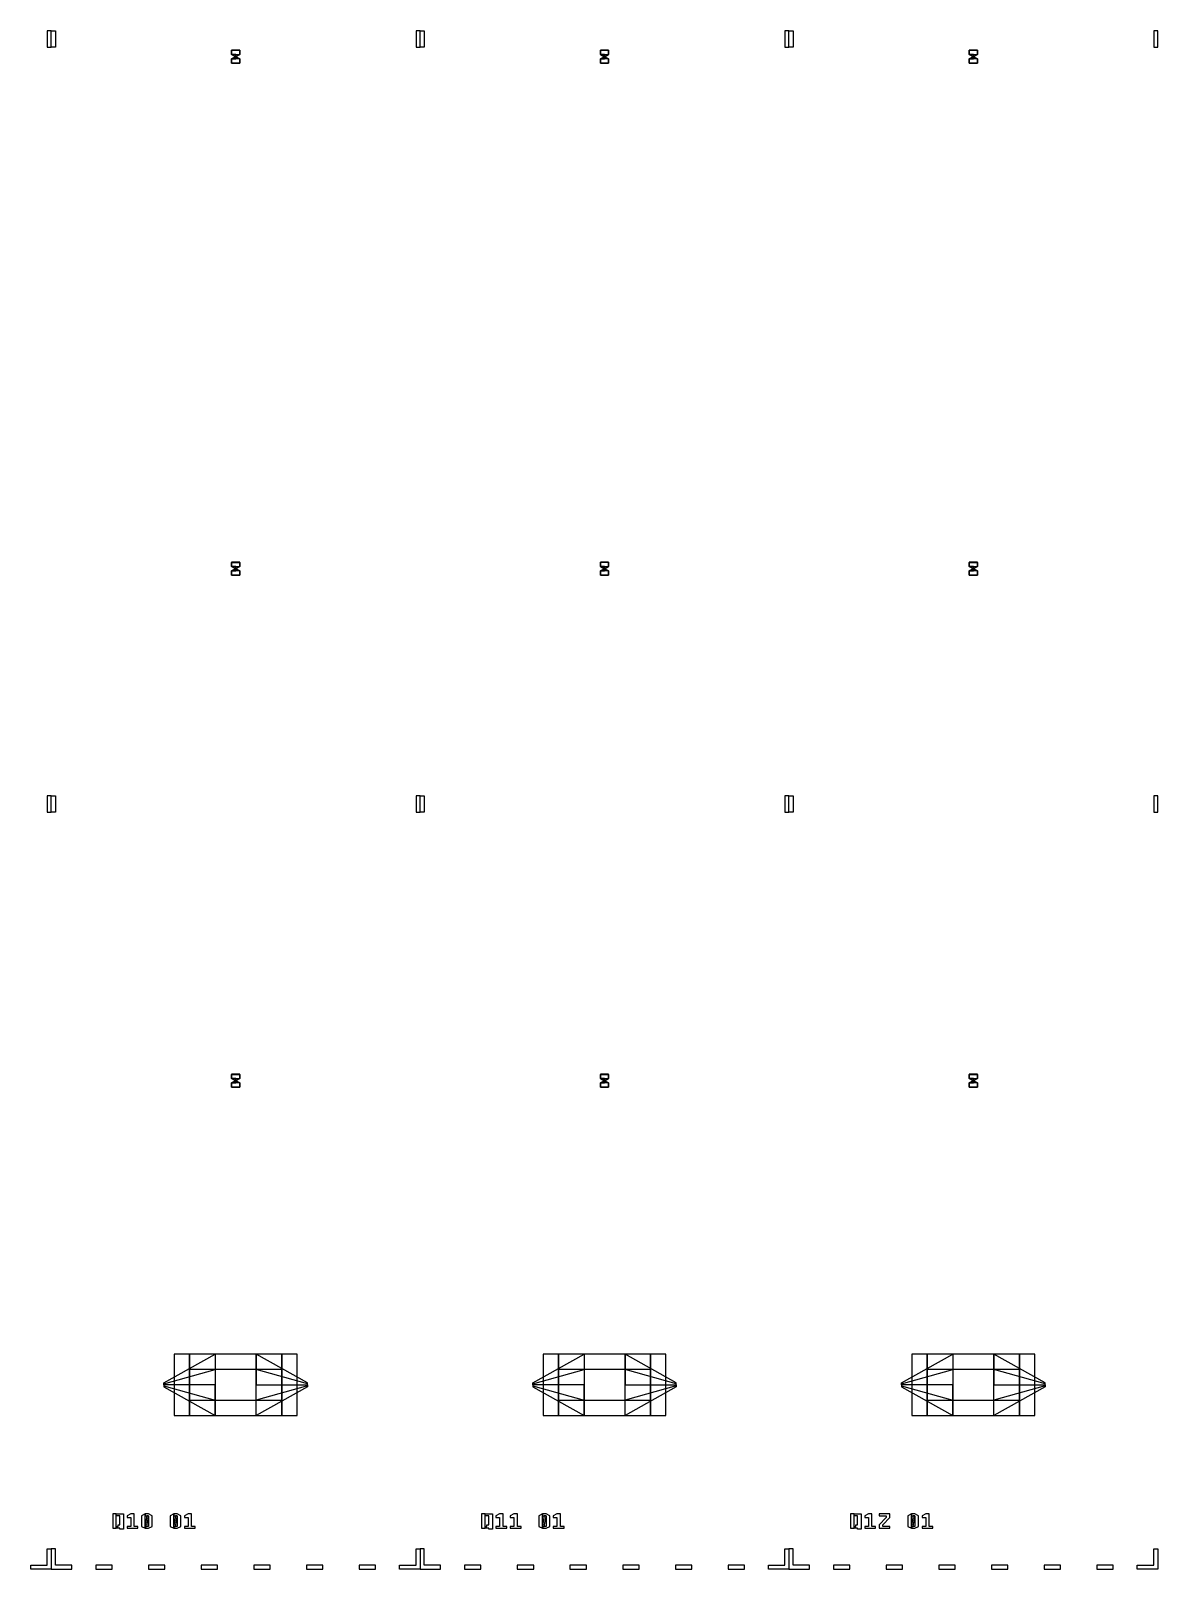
# Model space of a CAD drawing. Extents: x -50899 to 50899, y -48295 to 50898.
# Drawn here: x -11800 to -6312, y -39225 to -31714 of the extents above; entities that cross this region are included whole.
import ezdxf

# ---------------------------------------------------------------- set-up
doc = ezdxf.new("R2010")
doc.units = 0
doc.layers.add('GAP', color=1, linetype='continuous')
doc.layers.add('PIN', color=3, linetype='continuous')

# ---------------------------------------------------------------- blocks, each defined once
blk = doc.blocks.new('Q9')
at = {"layer": 'GAP'}
for points in [[(1700, 7331.4), (1700, 7411.4), (1680, 7411.4), (1680, 7331.4), (1700, 7331.4)], [(1700, 3595.7), (1700, 3675.7), (1680, 3675.7), (1680, 3595.7), (1700, 3595.7)], [(1700, -100), (1600, -100), (1600, -80), (1680, -80), (1680, 0), (1700, 0), (1700, -100)]]:
    blk.add_lwpolyline(points, dxfattribs=at)
blk = doc.blocks.new('Q9GAP')
for points in [[(2500, 800), (2250, 800), (2250, 809.8), (2500, 950), (2500, 800)], [(2500, 800), (2250, 800), (2250, 809.8), (2500, 950), (2500, 800)], [(2825, 950), (2500, 950), (2500, 650), (2825, 650), (2825, 950)], [(2825, 950), (2500, 950), (2500, 650), (2825, 650), (2825, 950)], [(2900, 950), (2825, 950), (2825, 650), (2900, 650), (2900, 950)], [(2900, 950), (2825, 950), (2825, 650), (2900, 650), (2900, 950)], [(2500, 800), (2250, 800), (2250, 790.2), (2500, 650), (2500, 800)], [(2500, 800), (2250, 800), (2250, 790.2), (2500, 650), (2500, 800)]]:
    blk.add_lwpolyline(points)
blk = doc.blocks.new('Q9PIN')
for points in [[(2500, 800), (2250, 800), (2250, 805), (2500, 875), (2500, 800)], [(2500, 800), (2250, 800), (2250, 805), (2500, 875), (2500, 800)], [(2825, 875), (2500, 875), (2500, 725), (2825, 725), (2825, 875)], [(2825, 875), (2500, 875), (2500, 725), (2825, 725), (2825, 875)], [(2500, 800), (2250, 800), (2250, 795), (2500, 725), (2500, 800)], [(2500, 800), (2250, 800), (2250, 795), (2500, 725), (2500, 800)]]:
    blk.add_lwpolyline(points)
blk = doc.blocks.new('Q10')
at = {"layer": 'GAP'}
for points in [[(-100, 7331.4), (-100, 7411.4), (-80, 7411.4), (-80, 7331.4), (-100, 7331.4)], [(1700, 7331.4), (1700, 7411.4), (1680, 7411.4), (1680, 7331.4), (1700, 7331.4)], [(-100, 3595.7), (-100, 3675.7), (-80, 3675.7), (-80, 3595.7), (-100, 3595.7)], [(1700, 3595.7), (1700, 3675.7), (1680, 3675.7), (1680, 3595.7), (1700, 3595.7)], [(-100, -100), (0, -100), (0, -80), (-80, -80), (-80, 0), (-100, 0), (-100, -100)], [(1700, -100), (1600, -100), (1600, -80), (1680, -80), (1680, 0), (1700, 0), (1700, -100)], [(117.1, -100), (197.1, -100), (197.1, -80), (117.1, -80), (117.1, -100)], [(374.3, -100), (454.3, -100), (454.3, -80), (374.3, -80), (374.3, -100)], [(631.4, -100), (711.4, -100), (711.4, -80), (631.4, -80), (631.4, -100)], [(888.6, -100), (968.6, -100), (968.6, -80), (888.6, -80), (888.6, -100)], [(1145.7, -100), (1225.7, -100), (1225.7, -80), (1145.7, -80), (1145.7, -100)], [(1402.9, -100), (1482.9, -100), (1482.9, -80), (1402.9, -80), (1402.9, -100)]]:
    blk.add_lwpolyline(points, dxfattribs=at)
blk = doc.blocks.new('Q10GAP')
for points in [[(820.2, 7316.1), (820.2, 7316.3), (779.8, 7316.3), (779.8, 7316.1), (820.2, 7316.1)], [(780, 7296.1), (780, 7316.1), (779.8, 7316.1), (779.8, 7296.1), (780, 7296.1)], [(797.5, 7286.1), (780, 7296.1), (779.8, 7296.1), (797.3, 7286.1), (797.5, 7286.1)], [(802.7, 7286), (802.7, 7286.1), (797.3, 7286.1), (797.3, 7286), (802.7, 7286)], [(802.5, 7286.1), (820, 7296.1), (820.2, 7296.1), (802.7, 7286.1), (802.5, 7286.1)], [(820, 7296.1), (820, 7316.1), (820.2, 7316.1), (820.2, 7296.1), (820, 7296.1)], [(780, 7274), (799.7, 7284), (799.5, 7284), (779.8, 7274), (780, 7274)], [(780, 7254), (780, 7274), (779.8, 7274), (779.8, 7254), (780, 7254)], [(820.2, 7253.8), (820.2, 7254), (779.8, 7254), (779.8, 7253.8), (820.2, 7253.8)], [(799.7, 7284), (799.7, 7286), (799.5, 7286), (799.5, 7284), (799.7, 7284)], [(800.3, 7284), (800.3, 7286), (800.5, 7286), (800.5, 7284), (800.3, 7284)], [(820, 7274), (800.3, 7284), (800.5, 7284), (820.2, 7274), (820, 7274)], [(820, 7254), (820, 7274), (820.2, 7274), (820.2, 7254), (820, 7254)], [(820.2, 4816.1), (820.2, 4816.3), (779.8, 4816.3), (779.8, 4816.1), (820.2, 4816.1)], [(780, 4796.1), (780, 4816.1), (779.8, 4816.1), (779.8, 4796.1), (780, 4796.1)], [(820, 4796.1), (820, 4816.1), (820.2, 4816.1), (820.2, 4796.1), (820, 4796.1)], [(797.5, 4786.1), (780, 4796.1), (779.8, 4796.1), (797.3, 4786.1), (797.5, 4786.1)], [(780, 4774), (799.7, 4784), (799.5, 4784), (779.8, 4774), (780, 4774)], [(780, 4754), (780, 4774), (779.8, 4774), (779.8, 4754), (780, 4754)], [(820.2, 4753.8), (820.2, 4754), (779.8, 4754), (779.8, 4753.8), (820.2, 4753.8)], [(802.7, 4786), (802.7, 4786.1), (797.3, 4786.1), (797.3, 4786), (802.7, 4786)], [(799.7, 4784), (799.7, 4786), (799.5, 4786), (799.5, 4784), (799.7, 4784)], [(800.3, 4784), (800.3, 4786), (800.5, 4786), (800.5, 4784), (800.3, 4784)], [(820, 4774), (800.3, 4784), (800.5, 4784), (820.2, 4774), (820, 4774)], [(802.5, 4786.1), (820, 4796.1), (820.2, 4796.1), (802.7, 4786.1), (802.5, 4786.1)], [(820, 4754), (820, 4774), (820.2, 4774), (820.2, 4754), (820, 4754)], [(820.2, 2316.2), (820.2, 2316.4), (779.8, 2316.4), (779.8, 2316.2), (820.2, 2316.2)], [(780, 2296.2), (780, 2316.2), (779.8, 2316.2), (779.8, 2296.2), (780, 2296.2)], [(797.5, 2286.2), (780, 2296.2), (779.8, 2296.2), (797.3, 2286.2), (797.5, 2286.2)], [(780, 2274), (799.7, 2284), (799.5, 2284), (779.8, 2274), (780, 2274)], [(780, 2254), (780, 2274), (779.8, 2274), (779.8, 2254), (780, 2254)], [(820.2, 2253.8), (820.2, 2254), (779.8, 2254), (779.8, 2253.8), (820.2, 2253.8)], [(802.7, 2286), (802.7, 2286.2), (797.3, 2286.2), (797.3, 2286), (802.7, 2286)], [(799.7, 2284), (799.7, 2286), (799.5, 2286), (799.5, 2284), (799.7, 2284)], [(800.3, 2284), (800.3, 2286), (800.5, 2286), (800.5, 2284), (800.3, 2284)], [(820, 2274), (800.3, 2284), (800.5, 2284), (820.2, 2274), (820, 2274)], [(802.5, 2286.2), (820, 2296.2), (820.2, 2296.2), (802.7, 2286.2), (802.5, 2286.2)], [(820, 2296.2), (820, 2316.2), (820.2, 2316.2), (820.2, 2296.2), (820, 2296.2)], [(820, 2254), (820, 2274), (820.2, 2274), (820.2, 2254), (820, 2254)], [(2500, 800), (2250, 800), (2250, 809.8), (2500, 950), (2500, 800)], [(2500, 800), (2250, 800), (2250, 809.8), (2500, 950), (2500, 800)], [(2825, 950), (2500, 950), (2500, 650), (2825, 650), (2825, 950)], [(2825, 950), (2500, 950), (2500, 650), (2825, 650), (2825, 950)], [(2900, 950), (2825, 950), (2825, 650), (2900, 650), (2900, 950)], [(2900, 950), (2825, 950), (2825, 650), (2900, 650), (2900, 950)], [(2500, 800), (2250, 800), (2250, 790.2), (2500, 650), (2500, 800)], [(2500, 800), (2250, 800), (2250, 790.2), (2500, 650), (2500, 800)]]:
    blk.add_lwpolyline(points)
at = {"layer": 'GAP'}
for points in [[(200, 100), (217.5, 100), (217.5, 170), (200, 170), (200, 100)], [(217.5, 108.8), (226.2, 108.8), (226.2, 117.5), (235, 117.5), (235, 161.2), (217.5, 161.2), (217.5, 170), (252.5, 170), (252.5, 95.6), (235, 95.6), (235, 100), (217.5, 100), (217.5, 108.8)], [(270, 100), (322.5, 100), (322.5, 108.8), (305, 108.8), (305, 170), (287.5, 170), (270, 161.2), (270, 152.5), (287.5, 152.5), (287.5, 108.8), (270, 108.8), (270, 100), (270, 100)], [(340, 108.8), (357.5, 100), (357.5, 170), (340, 161.2), (340, 108.8)], [(357.5, 100), (375, 100), (392.5, 108.8), (392.5, 161.2), (375, 170), (357.5, 170), (357.5, 161.2), (375, 161.2), (375, 108.8), (357.5, 108.8), (357.5, 100)], [(357.5, 108.8), (366.2, 108.8), (375, 156.9), (375, 161.2), (366.2, 161.2), (357.5, 113.1), (357.5, 108.8)]]:
    blk.add_lwpolyline(points, dxfattribs=at)
blk = doc.blocks.new('Q10PIN')
for points in [[(820, 7296.15), (820, 7316.15), (780, 7316.15), (780, 7296.15), (820, 7296.15)], [(800, 7286.15), (800, 7296.15), (780, 7296.15), (797.5, 7286.15), (800, 7286.15)], [(800, 7286.15), (800, 7296.15), (820, 7296.15), (802.5, 7286.15), (800, 7286.15)], [(800, 7274), (800, 7284), (799.74, 7284), (780, 7274), (800, 7274)], [(820, 7254), (820, 7274), (780, 7274), (780, 7254), (820, 7254)], [(800.26, 7284), (800.26, 7286), (799.74, 7286), (799.74, 7284), (800.26, 7284)], [(800, 7274), (800, 7284), (800.26, 7284), (820, 7274), (800, 7274)], [(820, 4796.15), (820, 4816.15), (780, 4816.15), (780, 4796.15), (820, 4796.15)], [(800, 4786.15), (800, 4796.15), (780, 4796.15), (797.5, 4786.15), (800, 4786.15)], [(800, 4774), (800, 4784), (799.74, 4784), (780, 4774), (800, 4774)], [(820, 4754), (820, 4774), (780, 4774), (780, 4754), (820, 4754)], [(800.26, 4784), (800.26, 4786), (799.74, 4786), (799.74, 4784), (800.26, 4784)], [(800, 4786.15), (800, 4796.15), (820, 4796.15), (802.5, 4786.15), (800, 4786.15)], [(800, 4774), (800, 4784), (800.26, 4784), (820, 4774), (800, 4774)], [(820, 2296.15), (820, 2316.15), (780, 2316.15), (780, 2296.15), (820, 2296.15)], [(800, 2286.15), (800, 2296.15), (780, 2296.15), (797.5, 2286.15), (800, 2286.15)], [(800, 2274), (800, 2284), (799.74, 2284), (780, 2274), (800, 2274)], [(820, 2254), (820, 2274), (780, 2274), (780, 2254), (820, 2254)], [(800.26, 2284), (800.26, 2286), (799.74, 2286), (799.74, 2284), (800.26, 2284)], [(800, 2286.15), (800, 2296.15), (820, 2296.15), (802.5, 2286.15), (800, 2286.15)], [(800, 2274), (800, 2284), (800.26, 2284), (820, 2274), (800, 2274)], [(2500, 800), (2250, 800), (2250, 805), (2500, 875), (2500, 800)], [(2500, 800), (2250, 800), (2250, 805), (2500, 875), (2500, 800)], [(2825, 875), (2500, 875), (2500, 725), (2825, 725), (2825, 875)], [(2825, 875), (2500, 875), (2500, 725), (2825, 725), (2825, 875)], [(2500, 800), (2250, 800), (2250, 795), (2500, 725), (2500, 800)], [(2500, 800), (2250, 800), (2250, 795), (2500, 725), (2500, 800)]]:
    blk.add_lwpolyline(points)
blk = doc.blocks.new('Q11')
at = {"layer": 'GAP'}
for points in [[(-100, 7331.4), (-100, 7411.4), (-80, 7411.4), (-80, 7331.4), (-100, 7331.4)], [(1700, 7331.4), (1700, 7411.4), (1680, 7411.4), (1680, 7331.4), (1700, 7331.4)], [(-100, 3595.7), (-100, 3675.7), (-80, 3675.7), (-80, 3595.7), (-100, 3595.7)], [(1700, 3595.7), (1700, 3675.7), (1680, 3675.7), (1680, 3595.7), (1700, 3595.7)], [(-100, -100), (0, -100), (0, -80), (-80, -80), (-80, 0), (-100, 0), (-100, -100)], [(1700, -100), (1600, -100), (1600, -80), (1680, -80), (1680, 0), (1700, 0), (1700, -100)], [(117.1, -100), (197.1, -100), (197.1, -80), (117.1, -80), (117.1, -100)], [(374.3, -100), (454.3, -100), (454.3, -80), (374.3, -80), (374.3, -100)], [(631.4, -100), (711.4, -100), (711.4, -80), (631.4, -80), (631.4, -100)], [(888.6, -100), (968.6, -100), (968.6, -80), (888.6, -80), (888.6, -100)], [(1145.7, -100), (1225.7, -100), (1225.7, -80), (1145.7, -80), (1145.7, -100)], [(1402.9, -100), (1482.9, -100), (1482.9, -80), (1402.9, -80), (1402.9, -100)]]:
    blk.add_lwpolyline(points, dxfattribs=at)
blk = doc.blocks.new('Q11GAP')
for points in [[(820.2, 7316.2), (820.2, 7316.4), (779.8, 7316.4), (779.8, 7316.2), (820.2, 7316.2)], [(780, 7296.2), (780, 7316.2), (779.8, 7316.2), (779.8, 7296.2), (780, 7296.2)], [(797.5, 7286.2), (780, 7296.2), (779.8, 7296.2), (797.3, 7286.2), (797.5, 7286.2)], [(802.7, 7286), (802.7, 7286.2), (797.3, 7286.2), (797.3, 7286), (802.7, 7286)], [(802.5, 7286.2), (820, 7296.2), (820.2, 7296.2), (802.7, 7286.2), (802.5, 7286.2)], [(820, 7296.2), (820, 7316.2), (820.2, 7316.2), (820.2, 7296.2), (820, 7296.2)], [(780, 7274), (799.7, 7284), (799.5, 7284), (779.8, 7274), (780, 7274)], [(780, 7254), (780, 7274), (779.8, 7274), (779.8, 7254), (780, 7254)], [(820.2, 7253.8), (820.2, 7254), (779.8, 7254), (779.8, 7253.8), (820.2, 7253.8)], [(799.7, 7284), (799.7, 7286), (799.5, 7286), (799.5, 7284), (799.7, 7284)], [(800.3, 7284), (800.3, 7286), (800.5, 7286), (800.5, 7284), (800.3, 7284)], [(820, 7274), (800.3, 7284), (800.5, 7284), (820.2, 7274), (820, 7274)], [(820, 7254), (820, 7274), (820.2, 7274), (820.2, 7254), (820, 7254)], [(820.2, 4816.2), (820.2, 4816.4), (779.8, 4816.4), (779.8, 4816.2), (820.2, 4816.2)], [(780, 4796.2), (780, 4816.2), (779.8, 4816.2), (779.8, 4796.2), (780, 4796.2)], [(820, 4796.2), (820, 4816.2), (820.2, 4816.2), (820.2, 4796.2), (820, 4796.2)], [(797.5, 4786.2), (780, 4796.2), (779.8, 4796.2), (797.3, 4786.2), (797.5, 4786.2)], [(780, 4774), (799.7, 4784), (799.5, 4784), (779.8, 4774), (780, 4774)], [(780, 4754), (780, 4774), (779.8, 4774), (779.8, 4754), (780, 4754)], [(820.2, 4753.8), (820.2, 4754), (779.8, 4754), (779.8, 4753.8), (820.2, 4753.8)], [(802.7, 4786), (802.7, 4786.2), (797.3, 4786.2), (797.3, 4786), (802.7, 4786)], [(799.7, 4784), (799.7, 4786), (799.5, 4786), (799.5, 4784), (799.7, 4784)], [(800.3, 4784), (800.3, 4786), (800.5, 4786), (800.5, 4784), (800.3, 4784)], [(820, 4774), (800.3, 4784), (800.5, 4784), (820.2, 4774), (820, 4774)], [(802.5, 4786.2), (820, 4796.2), (820.2, 4796.2), (802.7, 4786.2), (802.5, 4786.2)], [(820, 4754), (820, 4774), (820.2, 4774), (820.2, 4754), (820, 4754)], [(820.2, 2316.2), (820.2, 2316.4), (779.8, 2316.4), (779.8, 2316.2), (820.2, 2316.2)], [(780, 2296.2), (780, 2316.2), (779.8, 2316.2), (779.8, 2296.2), (780, 2296.2)], [(797.5, 2286.2), (780, 2296.2), (779.8, 2296.2), (797.3, 2286.2), (797.5, 2286.2)], [(780, 2274), (799.7, 2284), (799.5, 2284), (779.8, 2274), (780, 2274)], [(780, 2254), (780, 2274), (779.8, 2274), (779.8, 2254), (780, 2254)], [(820.2, 2253.8), (820.2, 2254), (779.8, 2254), (779.8, 2253.8), (820.2, 2253.8)], [(802.7, 2286), (802.7, 2286.2), (797.3, 2286.2), (797.3, 2286), (802.7, 2286)], [(799.7, 2284), (799.7, 2286), (799.5, 2286), (799.5, 2284), (799.7, 2284)], [(800.3, 2284), (800.3, 2286), (800.5, 2286), (800.5, 2284), (800.3, 2284)], [(820, 2274), (800.3, 2284), (800.5, 2284), (820.2, 2274), (820, 2274)], [(802.5, 2286.2), (820, 2296.2), (820.2, 2296.2), (802.7, 2286.2), (802.5, 2286.2)], [(820, 2296.2), (820, 2316.2), (820.2, 2316.2), (820.2, 2296.2), (820, 2296.2)], [(820, 2254), (820, 2274), (820.2, 2274), (820.2, 2254), (820, 2254)], [(-1300, 650), (-1225, 650), (-1225, 950), (-1300, 950), (-1300, 650)], [(-1300, 650), (-1225, 650), (-1225, 950), (-1300, 950), (-1300, 650)], [(-1225, 650), (-900, 650), (-900, 950), (-1225, 950), (-1225, 650)], [(-1225, 650), (-900, 650), (-900, 950), (-1225, 950), (-1225, 650)], [(-900, 800), (-650, 800), (-650, 809.8), (-900, 950), (-900, 800)], [(-900, 800), (-650, 800), (-650, 809.8), (-900, 950), (-900, 800)], [(2500, 800), (2250, 800), (2250, 809.8), (2500, 950), (2500, 800)], [(2500, 800), (2250, 800), (2250, 809.8), (2500, 950), (2500, 800)], [(2825, 950), (2500, 950), (2500, 650), (2825, 650), (2825, 950)], [(2825, 950), (2500, 950), (2500, 650), (2825, 650), (2825, 950)], [(2900, 950), (2825, 950), (2825, 650), (2900, 650), (2900, 950)], [(2900, 950), (2825, 950), (2825, 650), (2900, 650), (2900, 950)], [(-900, 800), (-650, 800), (-650, 790.2), (-900, 650), (-900, 800)], [(-900, 800), (-650, 800), (-650, 790.2), (-900, 650), (-900, 800)], [(2500, 800), (2250, 800), (2250, 790.2), (2500, 650), (2500, 800)], [(2500, 800), (2250, 800), (2250, 790.2), (2500, 650), (2500, 800)]]:
    blk.add_lwpolyline(points)
at = {"layer": 'GAP'}
for points in [[(200, 100), (217.5, 100), (217.5, 170), (200, 170), (200, 100)], [(217.5, 108.8), (226.2, 108.8), (226.2, 117.5), (235, 117.5), (235, 161.2), (217.5, 161.2), (217.5, 170), (252.5, 170), (252.5, 95.6), (235, 95.6), (235, 100), (217.5, 100), (217.5, 108.8)], [(270, 100), (322.5, 100), (322.5, 108.8), (305, 108.8), (305, 170), (287.5, 170), (270, 161.2), (270, 152.5), (287.5, 152.5), (287.5, 108.8), (270, 108.8), (270, 100), (270, 100)], [(340, 100), (392.5, 100), (392.5, 108.8), (375, 108.8), (375, 170), (357.5, 170), (340, 161.2), (340, 152.5), (357.5, 152.5), (357.5, 108.8), (340, 108.8), (340, 100), (340, 100)]]:
    blk.add_lwpolyline(points, dxfattribs=at)
blk = doc.blocks.new('Q11PIN')
for points in [[(820, 7296.2), (820, 7316.2), (780, 7316.2), (780, 7296.2), (820, 7296.2)], [(800, 7286.2), (800, 7296.2), (780, 7296.2), (797.5, 7286.2), (800, 7286.2)], [(800, 7286.2), (800, 7296.2), (820, 7296.2), (802.5, 7286.2), (800, 7286.2)], [(800, 7274), (800, 7284), (799.715, 7284), (780, 7274), (800, 7274)], [(820, 7254), (820, 7274), (780, 7274), (780, 7254), (820, 7254)], [(800.285, 7284), (800.285, 7286), (799.715, 7286), (799.715, 7284), (800.285, 7284)], [(800, 7274), (800, 7284), (800.285, 7284), (820, 7274), (800, 7274)], [(820, 4796.2), (820, 4816.2), (780, 4816.2), (780, 4796.2), (820, 4796.2)], [(800, 4786.2), (800, 4796.2), (780, 4796.2), (797.5, 4786.2), (800, 4786.2)], [(800, 4774), (800, 4784), (799.715, 4784), (780, 4774), (800, 4774)], [(820, 4754), (820, 4774), (780, 4774), (780, 4754), (820, 4754)], [(800.285, 4784), (800.285, 4786), (799.715, 4786), (799.715, 4784), (800.285, 4784)], [(800, 4786.2), (800, 4796.2), (820, 4796.2), (802.5, 4786.2), (800, 4786.2)], [(800, 4774), (800, 4784), (800.285, 4784), (820, 4774), (800, 4774)], [(820, 2296.2), (820, 2316.2), (780, 2316.2), (780, 2296.2), (820, 2296.2)], [(800, 2286.2), (800, 2296.2), (780, 2296.2), (797.5, 2286.2), (800, 2286.2)], [(800, 2274), (800, 2284), (799.715, 2284), (780, 2274), (800, 2274)], [(820, 2254), (820, 2274), (780, 2274), (780, 2254), (820, 2254)], [(800.285, 2284), (800.285, 2286), (799.715, 2286), (799.715, 2284), (800.285, 2284)], [(800, 2286.2), (800, 2296.2), (820, 2296.2), (802.5, 2286.2), (800, 2286.2)], [(800, 2274), (800, 2284), (800.285, 2284), (820, 2274), (800, 2274)], [(-1225, 725), (-900, 725), (-900, 875), (-1225, 875), (-1225, 725)], [(-1225, 725), (-900, 725), (-900, 875), (-1225, 875), (-1225, 725)], [(-900, 800), (-650, 800), (-650, 805), (-900, 875), (-900, 800)], [(-900, 800), (-650, 800), (-650, 805), (-900, 875), (-900, 800)], [(2500, 800), (2250, 800), (2250, 805), (2500, 875), (2500, 800)], [(2500, 800), (2250, 800), (2250, 805), (2500, 875), (2500, 800)], [(2825, 875), (2500, 875), (2500, 725), (2825, 725), (2825, 875)], [(2825, 875), (2500, 875), (2500, 725), (2825, 725), (2825, 875)], [(-900, 800), (-650, 800), (-650, 795), (-900, 725), (-900, 800)], [(-900, 800), (-650, 800), (-650, 795), (-900, 725), (-900, 800)], [(2500, 800), (2250, 800), (2250, 795), (2500, 725), (2500, 800)], [(2500, 800), (2250, 800), (2250, 795), (2500, 725), (2500, 800)]]:
    blk.add_lwpolyline(points)
blk = doc.blocks.new('Q12')
at = {"layer": 'GAP'}
for points in [[(-100, 7331.4), (-100, 7411.4), (-80, 7411.4), (-80, 7331.4), (-100, 7331.4)], [(1700, 7331.4), (1700, 7411.4), (1680, 7411.4), (1680, 7331.4), (1700, 7331.4)], [(-100, 3595.7), (-100, 3675.7), (-80, 3675.7), (-80, 3595.7), (-100, 3595.7)], [(1700, 3595.7), (1700, 3675.7), (1680, 3675.7), (1680, 3595.7), (1700, 3595.7)], [(-100, -100), (0, -100), (0, -80), (-80, -80), (-80, 0), (-100, 0), (-100, -100)], [(1700, -100), (1600, -100), (1600, -80), (1680, -80), (1680, 0), (1700, 0), (1700, -100)], [(117.1, -100), (197.1, -100), (197.1, -80), (117.1, -80), (117.1, -100)], [(374.3, -100), (454.3, -100), (454.3, -80), (374.3, -80), (374.3, -100)], [(631.4, -100), (711.4, -100), (711.4, -80), (631.4, -80), (631.4, -100)], [(888.6, -100), (968.6, -100), (968.6, -80), (888.6, -80), (888.6, -100)], [(1145.7, -100), (1225.7, -100), (1225.7, -80), (1145.7, -80), (1145.7, -100)], [(1402.9, -100), (1482.9, -100), (1482.9, -80), (1402.9, -80), (1402.9, -100)]]:
    blk.add_lwpolyline(points, dxfattribs=at)
blk = doc.blocks.new('Q12GAP')
for points in [[(820.2, 7316.1), (820.2, 7316.3), (779.8, 7316.3), (779.8, 7316.1), (820.2, 7316.1)], [(780, 7296.1), (780, 7316.1), (779.8, 7316.1), (779.8, 7296.1), (780, 7296.1)], [(797.5, 7286.1), (780, 7296.1), (779.8, 7296.1), (797.3, 7286.1), (797.5, 7286.1)], [(802.7, 7286), (802.7, 7286.1), (797.3, 7286.1), (797.3, 7286), (802.7, 7286)], [(802.5, 7286.1), (820, 7296.1), (820.2, 7296.1), (802.7, 7286.1), (802.5, 7286.1)], [(820, 7296.1), (820, 7316.1), (820.2, 7316.1), (820.2, 7296.1), (820, 7296.1)], [(780, 7274), (799.7, 7284), (799.5, 7284), (779.8, 7274), (780, 7274)], [(780, 7254), (780, 7274), (779.8, 7274), (779.8, 7254), (780, 7254)], [(820.2, 7253.8), (820.2, 7254), (779.8, 7254), (779.8, 7253.8), (820.2, 7253.8)], [(799.7, 7284), (799.7, 7286), (799.5, 7286), (799.5, 7284), (799.7, 7284)], [(800.3, 7284), (800.3, 7286), (800.5, 7286), (800.5, 7284), (800.3, 7284)], [(820, 7274), (800.3, 7284), (800.5, 7284), (820.2, 7274), (820, 7274)], [(820, 7254), (820, 7274), (820.2, 7274), (820.2, 7254), (820, 7254)], [(820.2, 4816.1), (820.2, 4816.3), (779.8, 4816.3), (779.8, 4816.1), (820.2, 4816.1)], [(780, 4796.1), (780, 4816.1), (779.8, 4816.1), (779.8, 4796.1), (780, 4796.1)], [(820, 4796.1), (820, 4816.1), (820.2, 4816.1), (820.2, 4796.1), (820, 4796.1)], [(797.5, 4786.1), (780, 4796.1), (779.8, 4796.1), (797.3, 4786.1), (797.5, 4786.1)], [(780, 4774), (799.7, 4784), (799.5, 4784), (779.8, 4774), (780, 4774)], [(780, 4754), (780, 4774), (779.8, 4774), (779.8, 4754), (780, 4754)], [(820.2, 4753.8), (820.2, 4754), (779.8, 4754), (779.8, 4753.8), (820.2, 4753.8)], [(802.7, 4786), (802.7, 4786.1), (797.3, 4786.1), (797.3, 4786), (802.7, 4786)], [(799.7, 4784), (799.7, 4786), (799.5, 4786), (799.5, 4784), (799.7, 4784)], [(800.3, 4784), (800.3, 4786), (800.5, 4786), (800.5, 4784), (800.3, 4784)], [(820, 4774), (800.3, 4784), (800.5, 4784), (820.2, 4774), (820, 4774)], [(802.5, 4786.1), (820, 4796.1), (820.2, 4796.1), (802.7, 4786.1), (802.5, 4786.1)], [(820, 4754), (820, 4774), (820.2, 4774), (820.2, 4754), (820, 4754)], [(820.2, 2316.2), (820.2, 2316.4), (779.8, 2316.4), (779.8, 2316.2), (820.2, 2316.2)], [(780, 2296.2), (780, 2316.2), (779.8, 2316.2), (779.8, 2296.2), (780, 2296.2)], [(797.5, 2286.2), (780, 2296.2), (779.8, 2296.2), (797.3, 2286.2), (797.5, 2286.2)], [(780, 2274), (799.7, 2284), (799.5, 2284), (779.8, 2274), (780, 2274)], [(780, 2254), (780, 2274), (779.8, 2274), (779.8, 2254), (780, 2254)], [(820.2, 2253.8), (820.2, 2254), (779.8, 2254), (779.8, 2253.8), (820.2, 2253.8)], [(802.7, 2286), (802.7, 2286.2), (797.3, 2286.2), (797.3, 2286), (802.7, 2286)], [(799.7, 2284), (799.7, 2286), (799.5, 2286), (799.5, 2284), (799.7, 2284)], [(800.3, 2284), (800.3, 2286), (800.5, 2286), (800.5, 2284), (800.3, 2284)], [(820, 2274), (800.3, 2284), (800.5, 2284), (820.2, 2274), (820, 2274)], [(802.5, 2286.2), (820, 2296.2), (820.2, 2296.2), (802.7, 2286.2), (802.5, 2286.2)], [(820, 2296.2), (820, 2316.2), (820.2, 2316.2), (820.2, 2296.2), (820, 2296.2)], [(820, 2254), (820, 2274), (820.2, 2274), (820.2, 2254), (820, 2254)], [(-1300, 650), (-1225, 650), (-1225, 950), (-1300, 950), (-1300, 650)], [(-1300, 650), (-1225, 650), (-1225, 950), (-1300, 950), (-1300, 650)], [(-1225, 650), (-900, 650), (-900, 950), (-1225, 950), (-1225, 650)], [(-1225, 650), (-900, 650), (-900, 950), (-1225, 950), (-1225, 650)], [(-900, 800), (-650, 800), (-650, 809.8), (-900, 950), (-900, 800)], [(-900, 800), (-650, 800), (-650, 809.8), (-900, 950), (-900, 800)], [(-900, 800), (-650, 800), (-650, 790.2), (-900, 650), (-900, 800)], [(-900, 800), (-650, 800), (-650, 790.2), (-900, 650), (-900, 800)]]:
    blk.add_lwpolyline(points)
at = {"layer": 'GAP'}
for points in [[(200, 100), (217.5, 100), (217.5, 170), (200, 170), (200, 100)], [(217.5, 108.8), (226.2, 108.8), (226.2, 117.5), (235, 117.5), (235, 161.2), (217.5, 161.2), (217.5, 170), (252.5, 170), (252.5, 95.6), (235, 95.6), (235, 100), (217.5, 100), (217.5, 108.8)], [(270, 100), (322.5, 100), (322.5, 108.8), (305, 108.8), (305, 170), (287.5, 170), (270, 161.2), (270, 152.5), (287.5, 152.5), (287.5, 108.8), (270, 108.8), (270, 100), (270, 100)], [(340, 100), (392.5, 100), (392.5, 108.8), (357.5, 108.8), (357.5, 117.5), (392.5, 152.5), (392.5, 170), (340, 170), (340, 161.2), (375, 161.2), (375, 152.5), (340, 117.5), (340, 100), (340, 100)]]:
    blk.add_lwpolyline(points, dxfattribs=at)
blk = doc.blocks.new('Q12PIN')
for points in [[(820, 7296.15), (820, 7316.15), (780, 7316.15), (780, 7296.15), (820, 7296.15)], [(800, 7286.15), (800, 7296.15), (780, 7296.15), (797.5, 7286.15), (800, 7286.15)], [(800, 7286.15), (800, 7296.15), (820, 7296.15), (802.5, 7286.15), (800, 7286.15)], [(800, 7274), (800, 7284), (799.715, 7284), (780, 7274), (800, 7274)], [(820, 7254), (820, 7274), (780, 7274), (780, 7254), (820, 7254)], [(800.285, 7284), (800.285, 7286), (799.715, 7286), (799.715, 7284), (800.285, 7284)], [(800, 7274), (800, 7284), (800.285, 7284), (820, 7274), (800, 7274)], [(820, 4796.15), (820, 4816.15), (780, 4816.15), (780, 4796.15), (820, 4796.15)], [(800, 4786.15), (800, 4796.15), (780, 4796.15), (797.5, 4786.15), (800, 4786.15)], [(800, 4774), (800, 4784), (799.715, 4784), (780, 4774), (800, 4774)], [(820, 4754), (820, 4774), (780, 4774), (780, 4754), (820, 4754)], [(800.285, 4784), (800.285, 4786), (799.715, 4786), (799.715, 4784), (800.285, 4784)], [(800, 4786.15), (800, 4796.15), (820, 4796.15), (802.5, 4786.15), (800, 4786.15)], [(800, 4774), (800, 4784), (800.285, 4784), (820, 4774), (800, 4774)], [(820, 2296.15), (820, 2316.15), (780, 2316.15), (780, 2296.15), (820, 2296.15)], [(800, 2286.15), (800, 2296.15), (780, 2296.15), (797.5, 2286.15), (800, 2286.15)], [(800, 2274), (800, 2284), (799.715, 2284), (780, 2274), (800, 2274)], [(820, 2254), (820, 2274), (780, 2274), (780, 2254), (820, 2254)], [(800.285, 2284), (800.285, 2286), (799.715, 2286), (799.715, 2284), (800.285, 2284)], [(800, 2286.15), (800, 2296.15), (820, 2296.15), (802.5, 2286.15), (800, 2286.15)], [(800, 2274), (800, 2284), (800.285, 2284), (820, 2274), (800, 2274)], [(-1225, 725), (-900, 725), (-900, 875), (-1225, 875), (-1225, 725)], [(-1225, 725), (-900, 725), (-900, 875), (-1225, 875), (-1225, 725)], [(-900, 800), (-650, 800), (-650, 805), (-900, 875), (-900, 800)], [(-900, 800), (-650, 800), (-650, 805), (-900, 875), (-900, 800)], [(-900, 800), (-650, 800), (-650, 795), (-900, 725), (-900, 800)], [(-900, 800), (-650, 800), (-650, 795), (-900, 725), (-900, 800)]]:
    blk.add_lwpolyline(points)
blk = doc.blocks.new('Q13GAP')
for points in [[(-1300, 650), (-1225, 650), (-1225, 950), (-1300, 950), (-1300, 650)], [(-1300, 650), (-1225, 650), (-1225, 950), (-1300, 950), (-1300, 650)], [(-1225, 650), (-900, 650), (-900, 950), (-1225, 950), (-1225, 650)], [(-1225, 650), (-900, 650), (-900, 950), (-1225, 950), (-1225, 650)], [(-900, 800), (-650, 800), (-650, 809.8), (-900, 950), (-900, 800)], [(-900, 800), (-650, 800), (-650, 809.8), (-900, 950), (-900, 800)], [(-900, 800), (-650, 800), (-650, 790.2), (-900, 650), (-900, 800)], [(-900, 800), (-650, 800), (-650, 790.2), (-900, 650), (-900, 800)]]:
    blk.add_lwpolyline(points)
blk = doc.blocks.new('Q13PIN')
for points in [[(-1225, 725), (-900, 725), (-900, 875), (-1225, 875), (-1225, 725)], [(-1225, 725), (-900, 725), (-900, 875), (-1225, 875), (-1225, 725)], [(-900, 800), (-650, 800), (-650, 805), (-900, 875), (-900, 800)], [(-900, 800), (-650, 800), (-650, 805), (-900, 875), (-900, 800)], [(-900, 800), (-650, 800), (-650, 795), (-900, 725), (-900, 800)], [(-900, 800), (-650, 800), (-650, 795), (-900, 725), (-900, 800)]]:
    blk.add_lwpolyline(points)

msp = doc.modelspace()

# ---------------------------------------------------------------- linework, layer by layer
at = {"layer": 'GAP'}
for points in [[(-11400, -39025), (-11382.5, -39025), (-11382.5, -38955), (-11400, -38955), (-11400, -39025)], [(-11382.5, -39016.2), (-11373.8, -39016.2), (-11373.8, -39007.5), (-11365, -39007.5), (-11365, -38963.8), (-11382.5, -38963.8), (-11382.5, -38955), (-11347.5, -38955), (-11347.5, -39029.4), (-11365, -39029.4), (-11365, -39025), (-11382.5, -39025), (-11382.5, -39016.2)], [(-11330, -39025), (-11277.5, -39025), (-11277.5, -39016.2), (-11295, -39016.2), (-11295, -38955), (-11312.5, -38955), (-11330, -38963.8), (-11330, -38972.5), (-11312.5, -38972.5), (-11312.5, -39016.2), (-11330, -39016.2), (-11330, -39025), (-11330, -39025)], [(-11260, -39016.2), (-11242.5, -39025), (-11242.5, -38955), (-11260, -38963.8), (-11260, -39016.2)], [(-11242.5, -39025), (-11225, -39025), (-11207.5, -39016.2), (-11207.5, -38963.8), (-11225, -38955), (-11242.5, -38955), (-11242.5, -38963.8), (-11225, -38963.8), (-11225, -39016.2), (-11242.5, -39016.2), (-11242.5, -39025)], [(-11242.5, -39016.2), (-11233.8, -39016.2), (-11225, -38968.1), (-11225, -38963.8), (-11233.8, -38963.8), (-11242.5, -39011.9), (-11242.5, -39016.2)], [(-11120, -39016.2), (-11102.5, -39025), (-11102.5, -38955), (-11120, -38963.8), (-11120, -39016.2)], [(-11102.5, -39025), (-11085, -39025), (-11067.5, -39016.2), (-11067.5, -38963.8), (-11085, -38955), (-11102.5, -38955), (-11102.5, -38963.8), (-11085, -38963.8), (-11085, -39016.2), (-11102.5, -39016.2), (-11102.5, -39025)], [(-11102.5, -39016.2), (-11093.8, -39016.2), (-11085, -38968.1), (-11085, -38963.8), (-11093.8, -38963.8), (-11102.5, -39011.9), (-11102.5, -39016.2)], [(-11050, -39025), (-10997.5, -39025), (-10997.5, -39016.2), (-11015, -39016.2), (-11015, -38955), (-11032.5, -38955), (-11050, -38963.8), (-11050, -38972.5), (-11032.5, -38972.5), (-11032.5, -39016.2), (-11050, -39016.2), (-11050, -39025), (-11050, -39025)], [(-9600, -39025), (-9582.5, -39025), (-9582.5, -38955), (-9600, -38955), (-9600, -39025)], [(-9582.5, -39016.2), (-9573.8, -39016.2), (-9573.8, -39007.5), (-9565, -39007.5), (-9565, -38963.8), (-9582.5, -38963.8), (-9582.5, -38955), (-9547.5, -38955), (-9547.5, -39029.4), (-9565, -39029.4), (-9565, -39025), (-9582.5, -39025), (-9582.5, -39016.2)], [(-9530, -39025), (-9477.5, -39025), (-9477.5, -39016.2), (-9495, -39016.2), (-9495, -38955), (-9512.5, -38955), (-9530, -38963.8), (-9530, -38972.5), (-9512.5, -38972.5), (-9512.5, -39016.2), (-9530, -39016.2), (-9530, -39025), (-9530, -39025)], [(-9460, -39025), (-9407.5, -39025), (-9407.5, -39016.2), (-9425, -39016.2), (-9425, -38955), (-9442.5, -38955), (-9460, -38963.8), (-9460, -38972.5), (-9442.5, -38972.5), (-9442.5, -39016.2), (-9460, -39016.2), (-9460, -39025), (-9460, -39025)], [(-9320, -39016.2), (-9302.5, -39025), (-9302.5, -38955), (-9320, -38963.8), (-9320, -39016.2)], [(-9302.5, -39025), (-9285, -39025), (-9267.5, -39016.2), (-9267.5, -38963.8), (-9285, -38955), (-9302.5, -38955), (-9302.5, -38963.8), (-9285, -38963.8), (-9285, -39016.2), (-9302.5, -39016.2), (-9302.5, -39025)], [(-9302.5, -39016.2), (-9293.8, -39016.2), (-9285, -38968.1), (-9285, -38963.8), (-9293.8, -38963.8), (-9302.5, -39011.9), (-9302.5, -39016.2)], [(-9250, -39025), (-9197.5, -39025), (-9197.5, -39016.2), (-9215, -39016.2), (-9215, -38955), (-9232.5, -38955), (-9250, -38963.8), (-9250, -38972.5), (-9232.5, -38972.5), (-9232.5, -39016.2), (-9250, -39016.2), (-9250, -39025), (-9250, -39025)], [(-7800, -39025), (-7782.5, -39025), (-7782.5, -38955), (-7800, -38955), (-7800, -39025)], [(-7782.5, -39016.2), (-7773.8, -39016.2), (-7773.8, -39007.5), (-7765, -39007.5), (-7765, -38963.8), (-7782.5, -38963.8), (-7782.5, -38955), (-7747.5, -38955), (-7747.5, -39029.4), (-7765, -39029.4), (-7765, -39025), (-7782.5, -39025), (-7782.5, -39016.2)], [(-7730, -39025), (-7677.5, -39025), (-7677.5, -39016.2), (-7695, -39016.2), (-7695, -38955), (-7712.5, -38955), (-7730, -38963.8), (-7730, -38972.5), (-7712.5, -38972.5), (-7712.5, -39016.2), (-7730, -39016.2), (-7730, -39025), (-7730, -39025)], [(-7660, -39025), (-7607.5, -39025), (-7607.5, -39016.2), (-7642.5, -39016.2), (-7642.5, -39007.5), (-7607.5, -38972.5), (-7607.5, -38955), (-7660, -38955), (-7660, -38963.8), (-7625, -38963.8), (-7625, -38972.5), (-7660, -39007.5), (-7660, -39025), (-7660, -39025)], [(-7520, -39016.2), (-7502.5, -39025), (-7502.5, -38955), (-7520, -38963.8), (-7520, -39016.2)], [(-7502.5, -39025), (-7485, -39025), (-7467.5, -39016.2), (-7467.5, -38963.8), (-7485, -38955), (-7502.5, -38955), (-7502.5, -38963.8), (-7485, -38963.8), (-7485, -39016.2), (-7502.5, -39016.2), (-7502.5, -39025)], [(-7502.5, -39016.2), (-7493.8, -39016.2), (-7485, -38968.1), (-7485, -38963.8), (-7493.8, -38963.8), (-7502.5, -39011.9), (-7502.5, -39016.2)], [(-7450, -39025), (-7397.5, -39025), (-7397.5, -39016.2), (-7415, -39016.2), (-7415, -38955), (-7432.5, -38955), (-7450, -38963.8), (-7450, -38972.5), (-7432.5, -38972.5), (-7432.5, -39016.2), (-7450, -39016.2), (-7450, -39025), (-7450, -39025)]]:
    msp.add_lwpolyline(points, dxfattribs=at)

# ---------------------------------------------------------------- block references
for name, p in [('Q9', (-13400, -39125)), ('Q10', (-11600, -39125)), ('Q11', (-9800, -39125)), ('Q12', (-8000, -39125))]:
    msp.add_blockref(name, p)
for name, p in [('Q9GAP', (-13400, -39125)), ('Q10GAP', (-11600, -39125)), ('Q11GAP', (-9800, -39125)), ('Q12GAP', (-8000, -39125)), ('Q13GAP', (-6200, -39125))]:
    msp.add_blockref(name, p, dxfattribs=at)
at = {"layer": 'PIN'}
for name, p in [('Q9PIN', (-13400, -39125)), ('Q10PIN', (-11600, -39125)), ('Q11PIN', (-9800, -39125)), ('Q12PIN', (-8000, -39125)), ('Q13PIN', (-6200, -39125))]:
    msp.add_blockref(name, p, dxfattribs=at)

doc.saveas('drawing.dxf')
